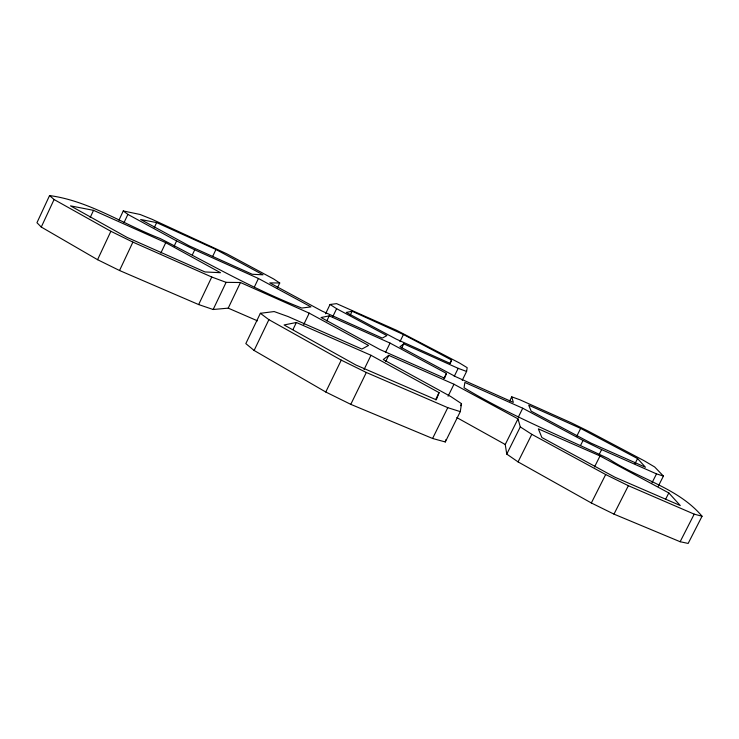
<?xml version="1.0" encoding="UTF-8"?>
<svg xmlns="http://www.w3.org/2000/svg" width="739" height="739" viewBox="0 0 739 739"><rect width="100%" height="100%" fill="white"/><g stroke="black" fill="none" stroke-linecap="round" stroke-linejoin="round"><path stroke-width="1.11" d="M257.477 320.837L228.222 308.145L213.165 309.502L198.652 304.57L119.533 270.511L97.566 259.694L41.273 227.049L36.95 222.716L49.559 195.567L54.076 199.521L110.878 231.289L132.891 242.115L211.76 277.023L226.116 282.344L240.461 282.52L309.225 313.142L368.567 345.446L361.861 349.057L288.09 316.56L274.151 311.553L260.359 313.299L245.828 343.607L254.105 350.462L325.77 392.012L350.785 404.353L432.592 438.476L445.303 441.959L460.277 411.632L461.524 403.679L450.725 396.51L383.227 359.551L388.723 355.348L453.977 384.234L518.002 418.856L520.293 426.911L531.803 434.329L605.675 474.54L628.362 485.699L694.207 514.15L702.05 516.238L688.157 543.433L680.139 541.724L613.98 514.132L591.339 502.973L518.057 461.893L506.76 454.097L505.245 444.499L518.002 418.856M462.217 380.336L466.595 371.458L467.187 367.68L459.584 363.052L396.667 330.342L336.605 303.646L330.056 304.477L325.548 313.798M445.303 441.959L445.793 439.77M439.068 392.631L436.306 399.845L355.847 364.983L284.072 324.966L296.376 322.49L370.996 355.283L439.068 392.631L435.567 399.744M446.439 373.398L444.601 378.202L379.975 349.547L321.04 317.521L329.234 315.867L390.053 343.09L446.439 373.398L443.936 378.479M451.557 360.022L450.254 363.44L396.261 339.127L346.277 312.431L352.124 311.258L403.448 334.527L451.557 360.022L450.097 362.997M41.273 227.049L54.076 199.521M90.186 217.515L93.539 210.347L165.739 242.669L220.49 272.709L204.962 271.943L127.062 237.404L70.51 205.867L93.539 210.347M97.566 259.694L110.878 231.289M118.951 220.157L123.265 210.957L140.04 214.467L151.966 219.261L226.836 253.837L273.652 278.972L279.73 283L277.273 288.099M123.995 222.679L127.884 214.402L123.265 210.957M119.533 270.511L132.891 242.115M154.229 227.704L156.64 222.605L215.954 249.505L263.001 274.797L252.248 274.271L189.175 245.856L140.669 219.501L156.64 222.605M160.843 253.052L165.739 242.669M174.201 246.004L176.603 240.932L127.884 214.402M192.325 254.909L194.727 249.828L258.438 278.492L310.962 306.888L301.771 308.052C252.553 288.949 207.068 262.428 160.187 238.521C123.339 224.36 89.336 200.943 49.559 195.567M212.638 256.488L215.954 249.505M198.652 304.57L211.76 277.023M213.165 309.502L226.116 282.344M228.222 308.145L240.461 282.52M254.484 286.769L258.438 278.492M254.105 350.462L268.894 319.673L260.359 313.299M292.958 329.594L296.376 322.49M303.711 324.569L309.225 313.142M326.786 320.938L329.234 315.867M332.762 316.68L336.624 308.699L330.056 304.477M350.203 315.22L352.124 311.258M325.77 392.012L341.252 360.142L268.894 319.673M364.041 369.574L370.996 355.283M350.785 404.353L366.322 372.474L447.779 407.669L460.277 411.632M385.509 352.411L390.053 343.09M385.721 361.5L388.723 355.348M399.956 341.667L403.448 334.527M401.757 347.94L403.753 343.857L458.18 368.336L466.595 371.458M454.254 376.317L458.18 368.336M448.083 396.206L453.977 384.234M432.592 438.476L447.779 407.669M460.526 405.711L461.524 403.679M509.725 400.935L511.748 396.843L519.794 399.734L571.339 422.837L587.801 430.92L644.269 460.803L654.671 466.974L663.419 476.073L658.227 486.308M518.307 417.138L522.741 408.224L583.043 440.462L601.629 449.589L656.509 473.884L663.419 476.073M506.76 454.097L520.293 426.911M518.057 461.893L531.803 434.329M576.66 436.407L580.66 428.426L637.563 458.577L645.452 467.251L590.978 443.104L531.156 411.161L528.727 405.175L580.66 428.426M580.494 445.543L583.043 440.462M599.07 454.67L601.629 449.589M594.507 466.937L600.031 455.963L668.813 492.941L680.268 505.531L615.005 477.265L541.863 437.516L538.343 428.851L600.031 455.963M591.339 502.973L605.675 474.54M634.977 463.686L637.563 458.577M613.98 514.132L628.362 485.699M651.992 482.798L656.509 473.884M665.691 499.102L668.813 492.941M680.139 541.724L694.207 514.15M403.753 343.857L399.956 346.757L455.945 376.816L513.328 402.404L511.748 396.843M279.73 283L269.79 282.88L322.01 311.064L382.266 338.083L386.903 335.589L336.624 308.699M522.741 408.224L464.868 382.451L464.037 387.744C510.03 415.632 559.913 435.483 608.289 458.586C638.588 478.909 677.922 487.574 702.05 516.238M176.603 240.932L194.727 249.828M341.252 360.142L366.322 372.474M456.822 417.581L505.245 444.499"/></g></svg>
